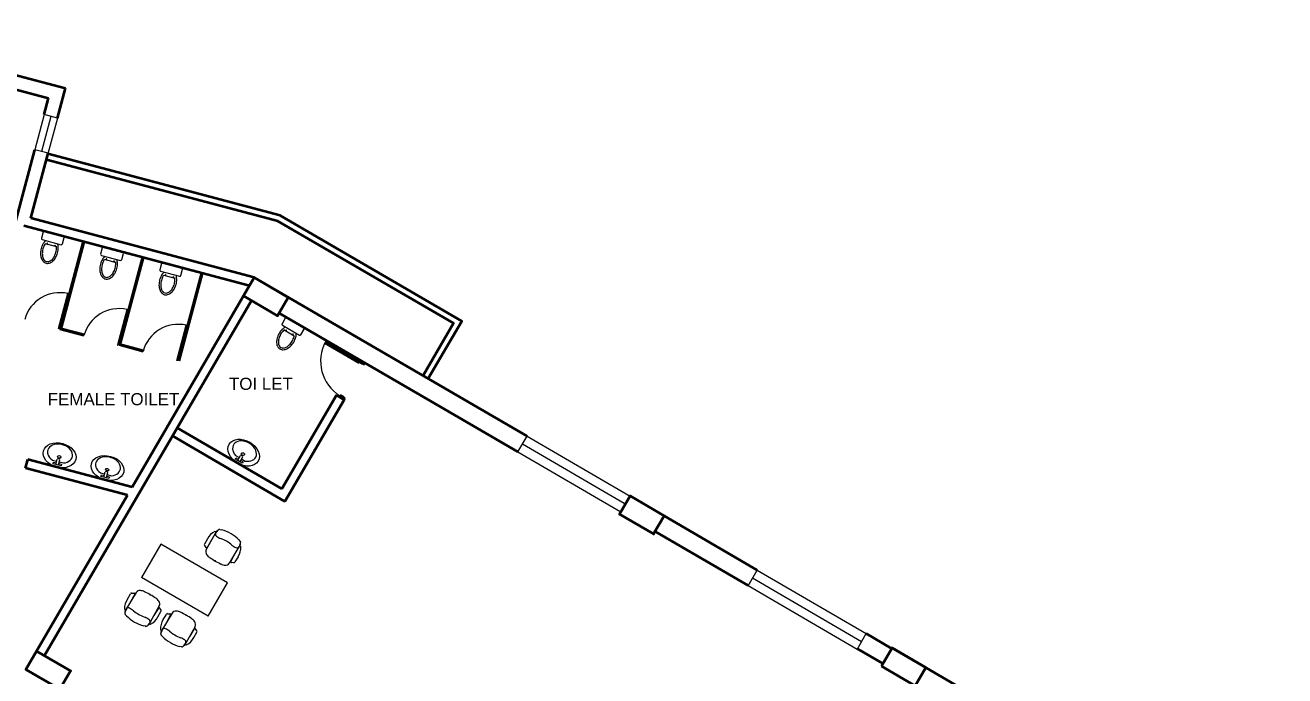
# Model space of a CAD drawing. Header units: millimetres. Extents: x 3079 to 579737, y 1565 to 1161826.
# Drawn here: x 120747 to 141550, y 188941 to 199694 of the extents above; entities that cross this region are included whole.
import ezdxf

# ---------------------------------------------------------------- set-up
doc = ezdxf.new("R2010")
doc.units = ezdxf.units.MM
for name, color, linetype, lineweight in [('1', 7, 'Continuous', 35), ('A_COL', 250, 'Continuous', 40), ('A_ELE1', 250, 'Continuous', 20), ('A_WIN-DOR', 250, 'Continuous', 30), ('DOOR', 250, 'Continuous', 15), ('IG-Area', 250, 'Continuous', 30), ('partition', 253, 'Continuous', 5), ('SILL', 251, 'Continuous', 18), ('WINDOW', 252, 'Continuous', 15)]:
    doc.layers.add(name, color=color, linetype=linetype, lineweight=lineweight)
doc.layers.add('FURNITURE', color=253, linetype='Continuous', lineweight=5, transparency=0.05)
doc.styles.get("Standard").update_dxf_attribs({"font": 'arial.ttf'})

msp = doc.modelspace()

# ---------------------------------------------------------------- linework, layer by layer
at = {"layer": '1'}
for p, q in [((117488, 199694), (121412, 198650)), ((117651, 199412), (121131, 198487)), ((121058, 198215), (121131, 198487)), ((121281, 198156), (121412, 198650)), ((119023, 190562), (120904, 197636)), ((120841, 196503), (121126, 197577)), ((124452, 195388), (120725, 196378)), ((124531, 195522), (120841, 196503)), ((121705, 196118), (121319, 194669)), ((121716, 196115), (121334, 194677)), ((122683, 195858), (122297, 194409)), ((122694, 195855), (122312, 194417)), ((123661, 195598), (123275, 194149)), ((123672, 195595), (123287, 194145)), ((124531, 195522), (122514, 192061)), ((129037, 192904), (124531, 195522)), ((124660, 195446), (124660, 195446)), ((124484, 195144), (121065, 189275)), ((127607, 193387), (124941, 194936)), ((121717, 194563), (121319, 194669)), ((121720, 194574), (121334, 194677)), ((122287, 194411), (122276, 194414)), ((122695, 194303), (122297, 194409)), ((122698, 194314), (122312, 194417)), ((126177, 194219), (126177, 194218)), ((125886, 193578), (124984, 192030)), ((126016, 193502), (125038, 191824)), ((126016, 193502), (125886, 193578)), ((127607, 193387), (128884, 192642)), ((123120, 193100), (123118, 193101)), ((125038, 191824), (123181, 192907)), ((124984, 192030), (123256, 193037)), ((120752, 192371), (120791, 192516)), ((122514, 192061), (120791, 192516)), ((122435, 191924), (120752, 192371)), ((122435, 191924), (120936, 189350)), ((130955, 191789), (130740, 191914)), ((130955, 191789), (130956, 191789)), ((131085, 191713), (131085, 191714)), ((132837, 190687), (131302, 191587)), ((131151, 191328), (132689, 190434)), ((134637, 189638), (135057, 189393)), ((134491, 189387), (134911, 189143)), ((135062, 189402), (141550, 185633)), ((120759, 189048), (120759, 189048)), ((120889, 188973), (120889, 188973))]:
    msp.add_line(p, q, dxfattribs=at)
for points in [[(127319, 193902), (127821, 194767), (124917, 196454), (121098, 197470)], [(127405, 193852), (127958, 194803), (124956, 196547), (121124, 197566)]]:
    msp.add_lwpolyline(points, dxfattribs=at)
at = {"layer": 'A_COL'}
for points in [[(124354, 195220), (124531, 195522), (125092, 195194), (124916, 194892)], [(120936, 189350), (120759, 189048), (121321, 188721), (121497, 189023)], [(134887, 189101), (135063, 189403), (135624, 189076), (135448, 188773)]]:
    msp.add_lwpolyline(points, close=True, dxfattribs=at)
msp.add_lwpolyline([(131020, 191751), (131302, 191587), (131125, 191285), (130564, 191612), (130740, 191915), (131020, 191751)], dxfattribs=at)
at = {"layer": 'A_ELE1', "transparency": 33554687}
msp.add_arc((126302, 194144), 676, 151.519, 238.0348, dxfattribs=at)
at = {"layer": 'A_WIN-DOR', "transparency": 33554687}
for p, q in [((126261, 194114), (125695, 194444)), ((126274, 194136), (125708, 194466)), ((126266, 194141), (126246, 194152)), ((126266, 194141), (126277, 194160)), ((126324, 194096), (126269, 194128)), ((126277, 194160), (126368, 194107)), ((126329, 194104), (126324, 194096)), ((126357, 194088), (126329, 194104)), ((125936, 193575), (125925, 193555)), ((125944, 193570), (125936, 193575)), ((126004, 193546), (125949, 193578)), ((125999, 193538), (126004, 193546)), ((126027, 193522), (125999, 193538))]:
    msp.add_line(p, q, dxfattribs=at)
at = {"layer": 'A_WIN-DOR'}
for p, q in [((126357, 194088), (126368, 194107)), ((125925, 193555), (126016, 193502)), ((126016, 193502), (126027, 193522))]:
    msp.add_line(p, q, dxfattribs=at)
at = {"layer": 'A_WIN-DOR', "transparency": 33554687}
for points in [[(126274, 194136), (126261, 194114)], [(125944, 193570), (125949, 193578)]]:
    msp.add_lwpolyline(points, dxfattribs=at)
at = {"layer": 'DOOR'}
for p, q in [((121299, 194679), (121453, 195259)), ((121310, 194676), (121465, 195256)), ((121465, 195256), (121453, 195259)), ((122276, 194414), (122430, 194994)), ((122287, 194411), (122442, 194991)), ((122442, 194991), (122430, 194994)), ((123254, 194154), (123408, 194734)), ((123265, 194151), (123420, 194731)), ((123420, 194731), (123408, 194734)), ((121310, 194676), (121299, 194679)), ((122287, 194411), (122276, 194414)), ((123265, 194151), (123254, 194154))]:
    msp.add_line(p, q, dxfattribs=at)
at = {"layer": 'FURNITURE'}
for p, q in [((121043, 196276), (121015, 196171)), ((121378, 196205), (121065, 196289)), ((121363, 196079), (121391, 196183)), ((121028, 196149), (121341, 196066)), ((121079, 196084), (121264, 196034)), ((121109, 196092), (121104, 196077)), ((121104, 196077), (121111, 196075)), ((121115, 196091), (121109, 196092)), ((121111, 196075), (121115, 196091)), ((121231, 196043), (121235, 196059)), ((121238, 196041), (121231, 196043)), ((121235, 196059), (121242, 196057)), ((121242, 196057), (121238, 196041)), ((122021, 196016), (121993, 195911)), ((122356, 195945), (122043, 196028)), ((122006, 195889), (122319, 195806)), ((122057, 195824), (122242, 195774)), ((122087, 195832), (122082, 195817)), ((122082, 195817), (122089, 195815)), ((122093, 195831), (122087, 195832)), ((122089, 195815), (122093, 195831)), ((122209, 195783), (122213, 195799)), ((122216, 195781), (122209, 195783)), ((122213, 195799), (122220, 195797)), ((122220, 195797), (122216, 195781)), ((122341, 195819), (122369, 195923)), ((122999, 195756), (122971, 195651)), ((123334, 195685), (123021, 195768)), ((122984, 195629), (123297, 195546)), ((123035, 195563), (123220, 195514)), ((123065, 195572), (123060, 195557)), ((123060, 195557), (123067, 195555)), ((123071, 195570), (123065, 195572)), ((123067, 195555), (123071, 195570)), ((123319, 195559), (123347, 195663)), ((123187, 195523), (123191, 195538)), ((123194, 195521), (123187, 195523)), ((123191, 195538), (123198, 195537)), ((123198, 195537), (123194, 195521)), ((125043, 194853), (124989, 194760)), ((124995, 194735), (125275, 194572)), ((125348, 194696), (125068, 194860)), ((125027, 194658), (125192, 194562)), ((125058, 194659), (125050, 194645)), ((125050, 194645), (125056, 194641)), ((125056, 194641), (125064, 194655)), ((125064, 194655), (125058, 194659)), ((125163, 194579), (125171, 194593)), ((125169, 194575), (125163, 194579)), ((125177, 194589), (125169, 194575)), ((125171, 194593), (125177, 194589)), ((125300, 194579), (125354, 194672)), ((121198, 192507), (121267, 192488)), ((121208, 192445), (121215, 192472)), ((121339, 192410), (121208, 192445)), ((121215, 192472), (121259, 192460)), ((121254, 192440), (121276, 192524)), ((121254, 192440), (121297, 192429)), ((121297, 192429), (121319, 192513)), ((121302, 192449), (121346, 192437)), ((121309, 192477), (121378, 192459)), ((121346, 192437), (121339, 192410)), ((124214, 192522), (124228, 192546)), ((124331, 192454), (124214, 192522)), ((124220, 192584), (124282, 192548)), ((124228, 192546), (124267, 192523)), ((124257, 192505), (124301, 192580)), ((124257, 192505), (124295, 192483)), ((124295, 192483), (124339, 192558)), ((124306, 192501), (124345, 192478)), ((124320, 192526), (124382, 192490)), ((124345, 192478), (124331, 192454)), ((121989, 192296), (122058, 192278)), ((121999, 192234), (122007, 192261)), ((122130, 192200), (121999, 192234)), ((122007, 192261), (122051, 192250)), ((122045, 192230), (122068, 192314)), ((122045, 192230), (122088, 192218)), ((122088, 192218), (122111, 192303)), ((122093, 192238), (122138, 192227)), ((122101, 192267), (122170, 192248)), ((122138, 192227), (122130, 192200)), ((123759, 191203), (123709, 191115)), ((123737, 191023), (123914, 191338)), ((123751, 191059), (123825, 191181)), ((123900, 191315), (123881, 191326)), ((123884, 191285), (123932, 191349)), ((123914, 191338), (123928, 191343)), ((123962, 191361), (123994, 191354)), ((124300, 191165), (124279, 191189)), ((122990, 191117), (122670, 190566)), ((124091, 190477), (122990, 191117)), ((123708, 191094), (123730, 191061)), ((124119, 190801), (124304, 191112)), ((124273, 191059), (124305, 191133)), ((124291, 191088), (124310, 191076)), ((124304, 191112), (124301, 191125)), ((124143, 190832), (124212, 190956)), ((124194, 190811), (124155, 190815)), ((124263, 190910), (124212, 190823)), ((123771, 189926), (122670, 190566)), ((123771, 189926), (124091, 190477)), ((122580, 190318), (122395, 190008)), ((122436, 190210), (122487, 190297)), ((122556, 190288), (122487, 190164)), ((122505, 190308), (122544, 190305)), ((122408, 190032), (122389, 190043)), ((122426, 190061), (122394, 189987)), ((122395, 190008), (122398, 189995)), ((122399, 189955), (122420, 189931)), ((122962, 190096), (122785, 189781)), ((122948, 190060), (122874, 189939)), ((122940, 189917), (122990, 190005)), ((122991, 190026), (122969, 190058)), ((123173, 189978), (122987, 189668)), ((123028, 189870), (123079, 189957)), ((123149, 189948), (123080, 189824)), ((123097, 189968), (123136, 189965)), ((122737, 189759), (122705, 189766)), ((122815, 189835), (122767, 189771)), ((122785, 189781), (122771, 189777)), ((122799, 189805), (122818, 189794)), ((123018, 189721), (122986, 189647)), ((123555, 189756), (123377, 189441)), ((123540, 189720), (123466, 189599)), ((123001, 189692), (122981, 189703)), ((122987, 189668), (122990, 189655)), ((122991, 189615), (123013, 189591)), ((123532, 189577), (123582, 189665)), ((123583, 189686), (123561, 189719)), ((123329, 189419), (123297, 189426)), ((123407, 189495), (123359, 189431)), ((123377, 189441), (123364, 189437)), ((123391, 189465), (123410, 189454))]:
    msp.add_line(p, q, dxfattribs=at)
for centre, radius, start, end in [((121032, 196167), 18, 165.1045, 255.1045), ((121060, 196271), 18, 75.1045, 165.1045), ((121373, 196188), 18, 345.1045, 75.1045), ((121331, 195919), 330, 165.1045, 180.1776), ((121331, 195919), 330, 150.0314, 165.1045), ((121331, 195919), 301, 165.1045, 180.1776), ((121331, 195919), 301, 150.0314, 165.1045), ((121247, 195967), 233, 134.2011, 150.0314), ((121247, 195967), 204, 145.2805, 150.0314), ((120964, 196017), 301, 345.1045, 0.1776), ((121060, 196017), 204, 0.1776, 4.9285), ((120964, 196017), 330, 345.1045, 0.1776), ((121060, 196017), 233, 0.1776, 16.0079), ((121346, 196084), 18, 255.1045, 345.1045), ((122038, 196011), 18, 75.1045, 165.1045), ((121234, 195919), 233, 180.1776, 198.136), ((121167, 195897), 162, 198.136, 222.6047), ((121234, 195919), 204, 180.1776, 198.136), ((121167, 195897), 134, 198.136, 222.6047), ((121116, 195850), 93.1, 222.6047, 255.1045), ((121116, 195850), 64.3, 222.6047, 255.1045), ((121116, 195850), 93.1, 255.1045, 287.6043), ((121116, 195850), 64.3, 255.1045, 287.6043), ((121095, 195916), 134, 287.6043, 312.073), ((121095, 195916), 162, 287.6043, 312.073), ((121048, 195968), 204, 312.073, 330.0314), ((121048, 195968), 233, 312.073, 330.0314), ((120964, 196017), 301, 330.0314, 345.1045), ((120964, 196017), 330, 330.0314, 345.1045), ((122309, 195659), 330, 150.0314, 165.1045), ((122010, 195907), 18, 165.1045, 255.1045), ((122309, 195659), 301, 150.0314, 165.1045), ((122225, 195707), 233, 134.2011, 150.0314), ((122225, 195707), 204, 145.2805, 150.0314), ((121942, 195757), 301, 345.1045, 0.1776), ((122038, 195757), 204, 0.1776, 4.9285), ((121942, 195757), 330, 345.1045, 0.1776), ((122038, 195757), 233, 0.1776, 16.0079), ((122324, 195823), 18, 255.1045, 345.1045), ((122351, 195928), 18, 345.1045, 75.1045), ((123016, 195751), 18, 75.1045, 165.1045), ((122309, 195659), 330, 165.1045, 180.1776), ((122212, 195659), 233, 180.1776, 198.136), ((122145, 195637), 162, 198.136, 222.6047), ((122309, 195659), 301, 165.1045, 180.1776), ((122212, 195659), 204, 180.1776, 198.136), ((122145, 195637), 134, 198.136, 222.6047), ((122094, 195590), 64.3, 222.6047, 255.1045), ((122073, 195656), 134, 287.6043, 312.073), ((122026, 195708), 204, 312.073, 330.0314), ((122026, 195708), 233, 312.073, 330.0314), ((121942, 195757), 301, 330.0314, 345.1045), ((121942, 195757), 330, 330.0314, 345.1045), ((123287, 195399), 330, 150.0314, 165.1045), ((122988, 195647), 18, 165.1045, 255.1045), ((123287, 195399), 301, 150.0314, 165.1045), ((123203, 195447), 233, 134.2011, 150.0314), ((123203, 195447), 204, 145.2805, 150.0314), ((123016, 195497), 233, 0.1776, 16.0079), ((123302, 195563), 18, 255.1045, 345.1045), ((123329, 195668), 18, 345.1045, 75.1045), ((122094, 195590), 93.1, 222.6047, 255.1045), ((122094, 195590), 93.1, 255.1045, 287.6043), ((122094, 195590), 64.3, 255.1045, 287.6043), ((122073, 195656), 162, 287.6043, 312.073), ((123287, 195399), 330, 165.1045, 180.1776), ((123190, 195398), 233, 180.1776, 198.136), ((123287, 195399), 301, 165.1045, 180.1776), ((123190, 195398), 204, 180.1776, 198.136), ((123004, 195448), 204, 312.073, 330.0314), ((122920, 195496), 301, 330.0314, 345.1045), ((122920, 195496), 330, 330.0314, 345.1045), ((122920, 195496), 301, 345.1045, 0.1776), ((123016, 195497), 204, 0.1776, 4.9285), ((122920, 195496), 330, 345.1045, 0.1776), ((123123, 195376), 162, 198.136, 222.6047), ((123123, 195376), 134, 198.136, 222.6047), ((123072, 195330), 93.1, 222.6047, 255.1045), ((123072, 195330), 64.3, 222.6047, 255.1045), ((123072, 195330), 93.1, 255.1045, 287.6043), ((123072, 195330), 64.3, 255.1045, 287.6043), ((123051, 195396), 134, 287.6043, 312.073), ((123051, 195396), 162, 287.6043, 312.073), ((123004, 195448), 233, 312.073, 330.0314), ((125004, 194751), 18, 149.7481, 239.7481), ((125059, 194844), 18, 59.7481, 149.7481), ((125133, 194458), 233, 164.8212, 182.7796), ((125226, 194433), 330, 149.7481, 164.8212), ((125133, 194458), 204, 164.8212, 182.7796), ((125226, 194433), 301, 149.7481, 164.8212), ((125226, 194433), 330, 134.6749, 149.7481), ((125226, 194433), 301, 134.6749, 149.7481), ((125158, 194502), 233, 118.8446, 134.6749), ((125158, 194502), 204, 129.924, 134.6749), ((124898, 194624), 301, 329.7481, 344.8212), ((124898, 194624), 330, 329.7481, 344.8212), ((124992, 194599), 204, 344.8212, 349.5721), ((124992, 194599), 233, 344.8212, 0.6515), ((125284, 194588), 18, 239.7481, 329.7481), ((125338, 194681), 18, 329.7481, 59.7481), ((125062, 194455), 162, 182.7796, 207.2483), ((125001, 194423), 93.1, 207.2483, 239.7481), ((125062, 194455), 134, 182.7796, 207.2483), ((125001, 194423), 64.3, 207.2483, 239.7481), ((125001, 194423), 93.1, 239.7481, 272.2478), ((125001, 194423), 64.3, 239.7481, 272.2478), ((124998, 194492), 134, 272.2478, 296.7165), ((124998, 194492), 162, 272.2478, 296.7165), ((124966, 194555), 204, 296.7165, 314.6749), ((124966, 194555), 233, 296.7165, 314.6749), ((124898, 194624), 301, 314.6749, 329.7481), ((124898, 194624), 330, 314.6749, 329.7481), ((124015, 191072), 288, 117.8858, 152.798), ((123934, 191284), 45.2, 169.367, 235.2408), ((124089, 191508), 318, 235.2394, 249.4039), ((123957, 191334), 28.4, 77.9805, 147.1254), ((123752, 190610), 641, 50.2532, 69.4038), ((123831, 190747), 628, 44.6392, 75.0178), ((123723, 191104), 17.9, 141.5023, 212.6573), ((123803, 190991), 74.1, 154.0199, 217.0397), ((123741, 191066), 12.2, 206.4041, 325.9568), ((124365, 191347), 318, 230.2531, 244.4176), ((124247, 191102), 45.2, 244.4163, 310.29), ((124247, 191102), 45.2, 244.4163, 310.29), ((124023, 191068), 288, 326.8591, 1.7712), ((124279, 191146), 28.4, 332.5316, 41.6765), ((123887, 191045), 174, 214.5588, 237.6656), ((124428, 191772), 1080, 234.0999, 245.5571), ((124063, 190943), 174, 241.9914, 265.0982), ((124057, 190843), 74.1, 262.6174, 325.6371), ((124154, 190826), 12.2, 153.7002, 273.2529), ((124195, 190829), 17.9, 266.9998, 338.1548), ((122642, 190276), 74.1, 82.6174, 145.6371), ((122636, 190177), 174, 61.9914, 85.0982), ((122676, 190052), 288, 146.8591, 181.7712), ((122504, 190291), 17.9, 86.9998, 158.1548), ((122545, 190294), 12.2, 333.7002, 93.2529), ((122271, 189347), 1080, 54.0999, 65.5571), ((122812, 190075), 174, 34.5588, 57.6656), ((122896, 190129), 74.1, 334.0199, 37.0397), ((122420, 189974), 28.4, 152.5316, 221.6765), ((122868, 190373), 628, 224.6392, 255.0178), ((122452, 190018), 45.2, 64.4163, 130.29), ((122452, 190018), 45.2, 64.4163, 130.29), ((122334, 189772), 318, 50.2531, 64.4176), ((122947, 190510), 641, 230.2532, 249.4038), ((122958, 190054), 12.2, 26.4041, 145.9568), ((122976, 190016), 17.9, 321.5023, 32.6573), ((123096, 189951), 17.9, 86.9998, 158.1548), ((123138, 189954), 12.2, 333.7002, 93.2529), ((123234, 189936), 74.1, 82.6174, 145.6371), ((123228, 189837), 174, 61.9914, 85.0982), ((122864, 189008), 1080, 54.0999, 65.5571), ((122610, 189612), 318, 55.2394, 69.4039), ((122742, 189786), 28.4, 257.9805, 327.1254), ((122765, 189836), 45.2, 349.367, 55.2408), ((122684, 190048), 288, 297.8858, 332.798), ((123269, 189712), 288, 146.8591, 181.7712), ((123044, 189678), 45.2, 64.4163, 130.29), ((123044, 189678), 45.2, 64.4163, 130.29), ((122926, 189432), 318, 50.2531, 64.4176), ((123404, 189735), 174, 34.5588, 57.6656), ((123550, 189714), 12.2, 26.4041, 145.9568), ((123488, 189789), 74.1, 334.0199, 37.0397), ((123012, 189634), 28.4, 152.5316, 221.6765), ((123460, 190033), 628, 224.6392, 255.0178), ((123539, 190170), 641, 230.2532, 249.4038), ((123202, 189272), 318, 55.2394, 69.4039), ((123357, 189496), 45.2, 349.367, 55.2408), ((123276, 189708), 288, 297.8858, 332.798), ((123568, 189676), 17.9, 321.5023, 32.6573), ((123335, 189446), 28.4, 257.9805, 327.1254)]:
    msp.add_arc(centre, radius, start, end, dxfattribs=at)
for centre, major_axis, start_param, end_param in [((124355, 192629), (239, -139), 1.570796326794886, 7.853981633974473), ((121315, 192586), (267, -71), 1.570796326794886, 7.853981633974473), ((121323, 192614), (203, -54), -1.109185, 4.250778), ((124370, 192655), (182, -106), -1.109185, 4.250778), ((121295, 192509), (-25.1, 6.7), 3.694408, 5.73037), ((121309, 192560), (-27.6, 7.3), -1.570796, 4.712389), ((122107, 192375), (267, -71), 1.570796326794886, 7.853981633974473), ((122115, 192404), (203, -54), -1.109185, 4.250778), ((124315, 192561), (-22.5, 13.1), 3.694408, 5.73037), ((124342, 192606), (-24.7, 14.4), -1.570796, 4.712389), ((122087, 192299), (-25.1, 6.7), 3.694408, 5.73037), ((122100, 192350), (-27.6, 7.3), -1.570796, 4.712389)]:
    msp.add_ellipse(centre, major_axis=major_axis, ratio=0.723214, start_param=start_param, end_param=end_param, dxfattribs=at)
for p in [(123885, 190839), (122814, 190281), (123406, 189941)]:
    msp.add_point(p, dxfattribs=at)
at = {"layer": 'partition'}
for centre in [(121320, 194673), (122297, 194409), (123275, 194149)]:
    msp.add_arc(centre, 600, 77.2058, 165.1045, dxfattribs=at)
at = {"layer": 'SILL'}
for p, q in [((121058, 198215), (120904, 197636)), ((121281, 198156), (121124, 197566)), ((129037, 192904), (130738, 191911)), ((128884, 192642), (130586, 191650)), ((132837, 190687), (134637, 189638)), ((134486, 189378), (132686, 190428))]:
    msp.add_line(p, q, dxfattribs=at)
at = {"layer": 'WINDOW'}
for p, q in [((121170, 198186), (121015, 197606)), ((121281, 198156), (121058, 198215)), ((121126, 197577), (120904, 197636)), ((128886, 192644), (129037, 192904)), ((128961, 192774), (130641, 191794)), ((132686, 190428), (132837, 190687)), ((132761, 190558), (134561, 189508)), ((134486, 189378), (134637, 189638))]:
    msp.add_line(p, q, dxfattribs=at)

# ---------------------------------------------------------------- texts
at = {"layer": 'IG-Area', "insert": (124112, 193866), "char_height": 500, "attachment_point": 1, "rotation": 0.1857}
msp.add_mtext_dynamic_manual_height_columns('{\\H0.4x;TOI LET}  ', width=38356.19, gutter_width=12.5, heights=[0], dxfattribs=at)
at = {"layer": 'IG-Area', "insert": (121120, 193613), "char_height": 200, "attachment_point": 1}
msp.add_mtext_dynamic_manual_height_columns('FEMALE TOILET', width=38356.19, gutter_width=12.5, heights=[0], dxfattribs=at)

doc.saveas('drawing.dxf')
